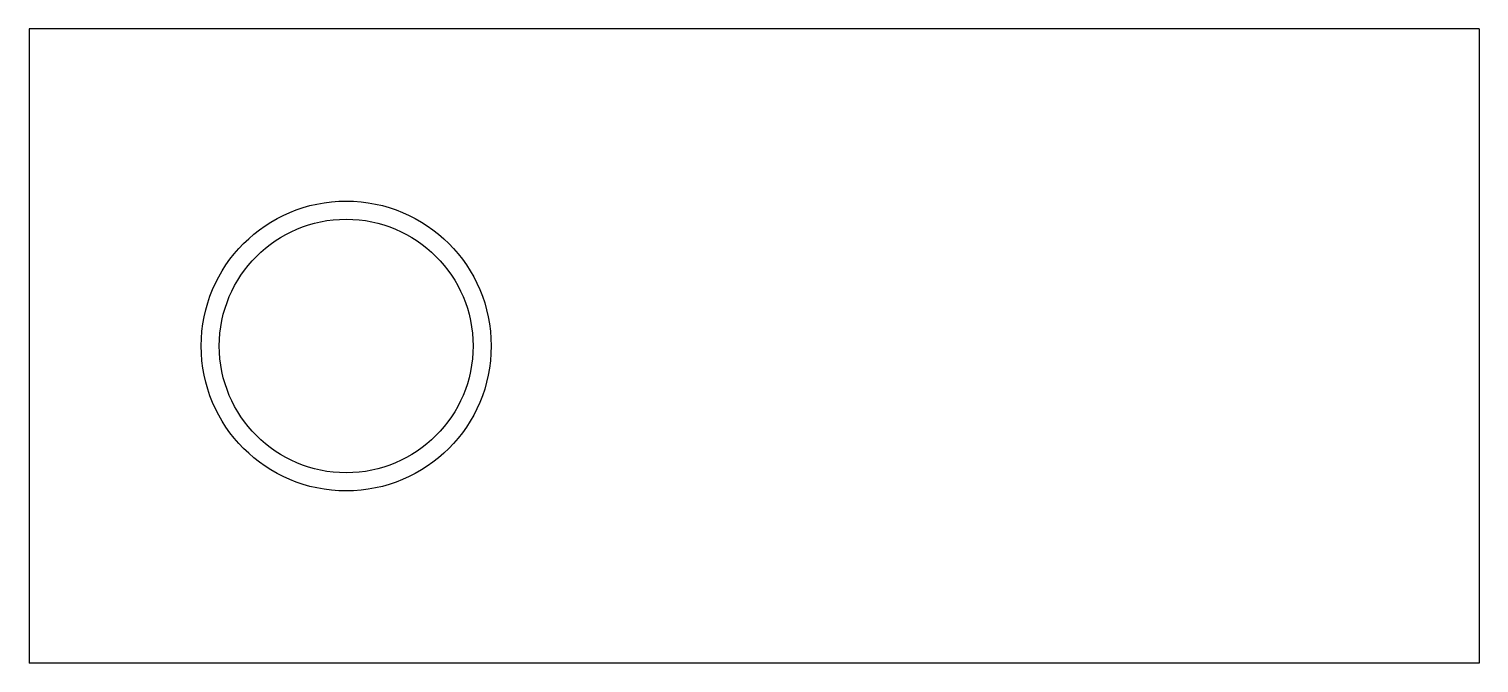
# Model space of a CAD drawing. Extents: x 0 to 80, y 0 to 35.
import ezdxf

# ---------------------------------------------------------------- set-up
doc = ezdxf.new("R2010")
doc.units = 0
doc.layers.get('0').update_dxf_attribs({"linetype": 'continuous'})

msp = doc.modelspace()

# ---------------------------------------------------------------- linework, layer by layer
at = {"color": 0}
for points in [[(80, 35), (0, 35)], [(0, 35), (0, 0)], [(80, 35), (80, 0)], [(80, 0), (0, 0)]]:
    msp.add_lwpolyline(points, dxfattribs=at)
for radius in [8, 7]:
    msp.add_circle((17.5, 17.5), radius, dxfattribs=at)

doc.saveas('drawing.dxf')
